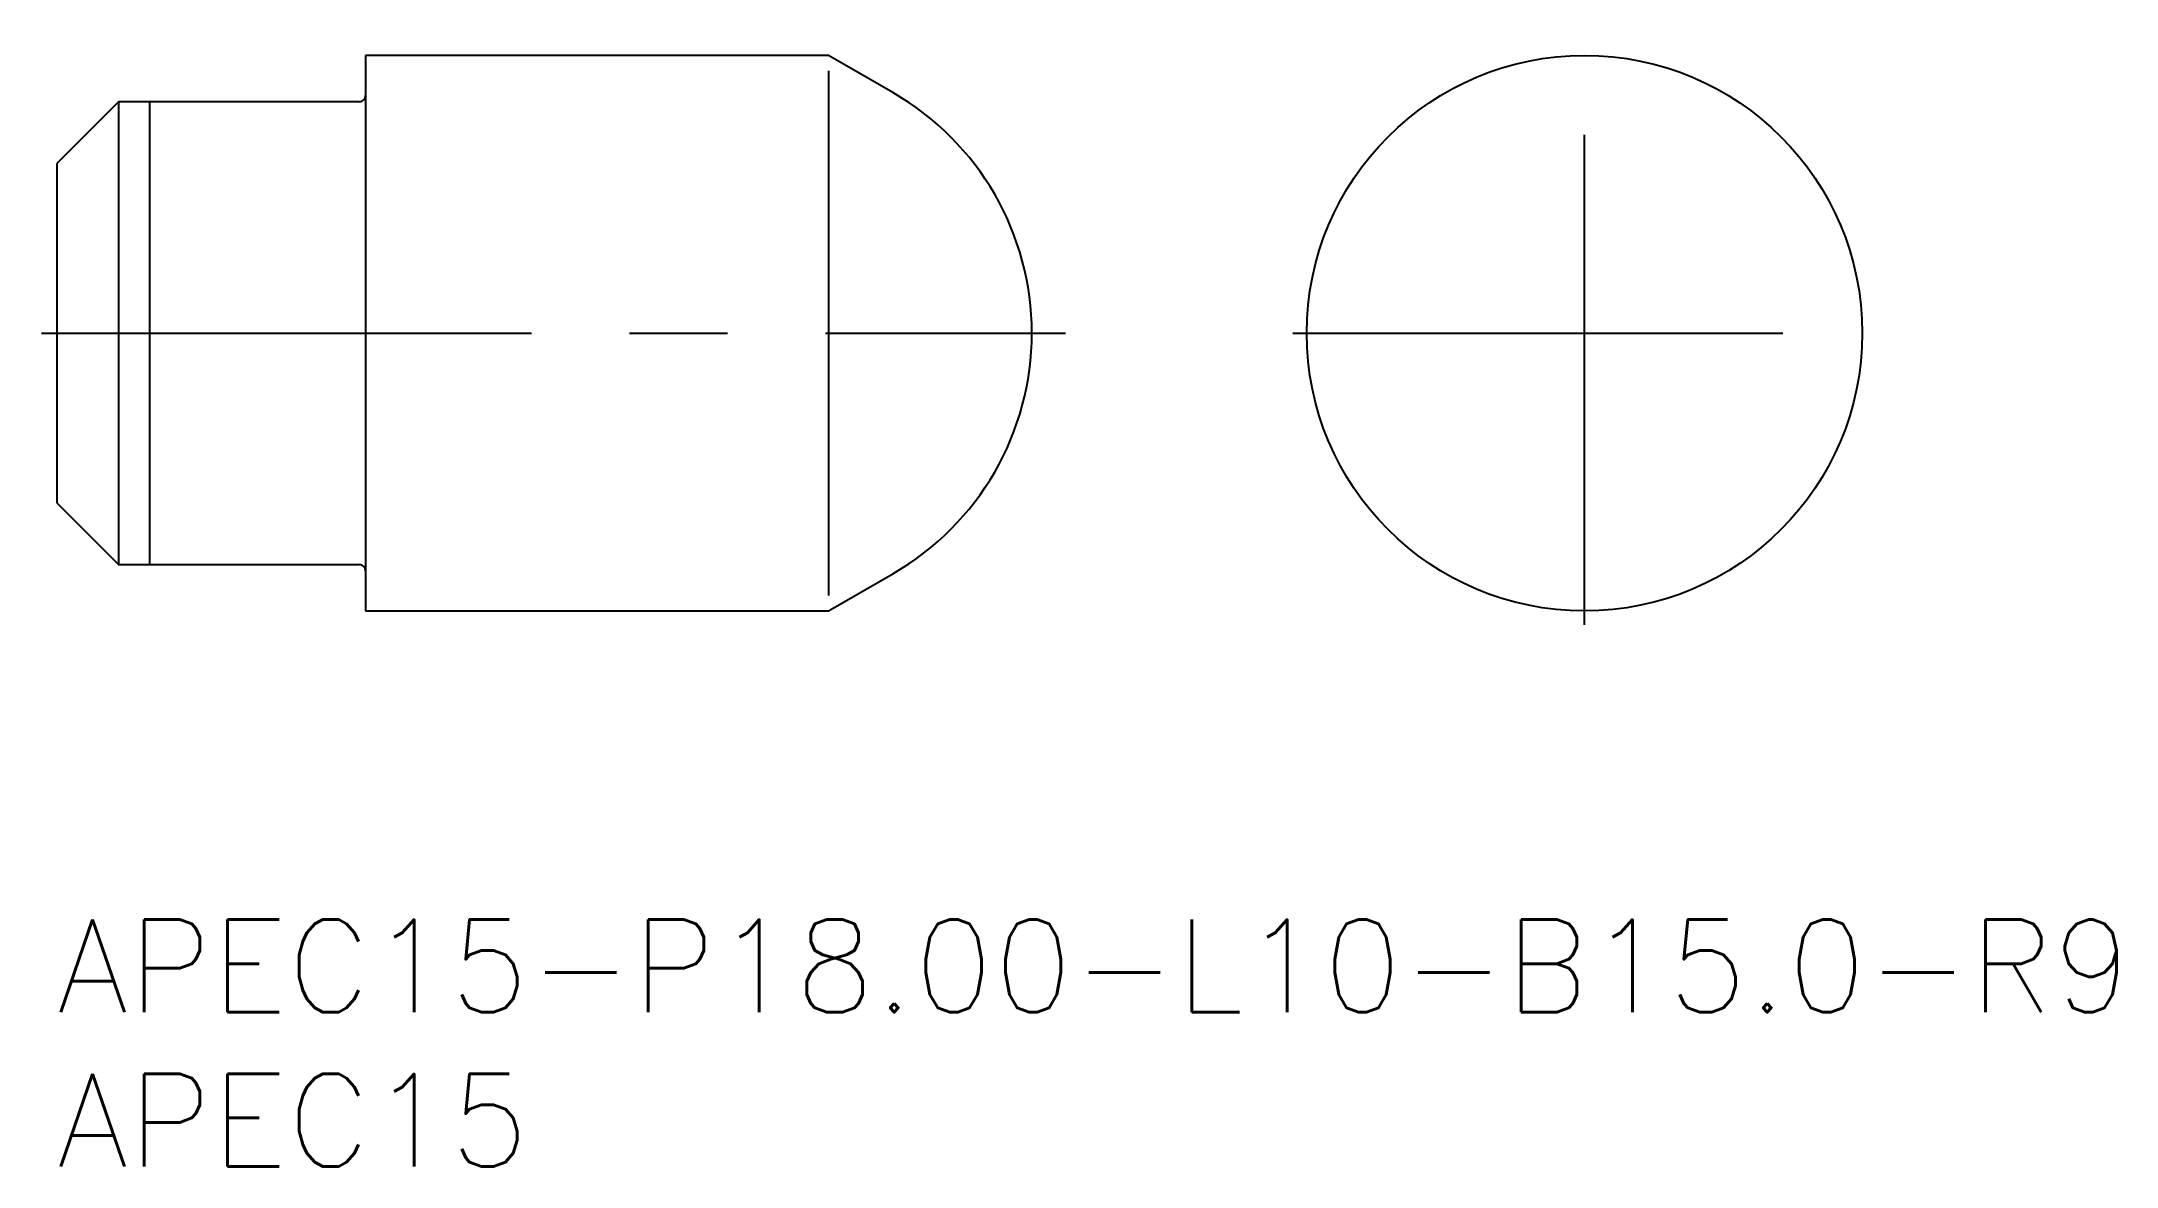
# Model space of a CAD drawing. Extents: x -0.5 to 66.7, y -8 to 28.4.
import ezdxf

# ---------------------------------------------------------------- set-up
doc = ezdxf.new("R2010")
doc.units = 0
doc.header["$LTSCALE"] = 0.5
doc.linetypes.add('CENTER', pattern=[50.8, 31.75, -6.35, 6.35, -6.35])
for name, color, linetype in [('MSM_CENTER', 1, 'CENTER'), ('MSM_CONTINUOUS', 7, 'CONTINUOUS'), ('MSM_NARROW', 5, 'CONTINUOUS'), ('MSM_PART_NUMBER', 7, 'CONTINUOUS')]:
    doc.layers.add(name, color=color, linetype=linetype)
doc.styles.get("Standard").update_dxf_attribs({"font": 'txt.shx', "height": 1, "bigfont": 'bigfont.shx'})

# ---------------------------------------------------------------- blocks, each defined once
blk = doc.blocks.new('*U13')
at = {"layer": 'MSM_PART_NUMBER'}
blk.add_text('APEC15-P18.00-L10-B15.0-R9', height=3, dxfattribs=at).set_placement((0, -3))
blk = doc.blocks.new('*U14')
at = {"layer": 'MSM_PART_NUMBER'}
blk.add_text('APEC15', height=3, dxfattribs=at).set_placement((0, -8))

msp = doc.modelspace()

# ---------------------------------------------------------------- linework, layer by layer
at = {"layer": 'MSM_CENTER'}
for p, q in [((49.492, 9.55), (49.492, 28.45)), ((-0.5, 19), (32.678, 19)), ((40.042, 19), (58.942, 19))]:
    msp.add_line(p, q, dxfattribs=at)
at = {"layer": 'MSM_CONTINUOUS'}
for p, q in [((25, 28), (10, 28)), ((10, 28), (10, 10)), ((27.088, 26.794), (25, 28)), ((2, 26.5), (0, 24.5)), ((9.8, 26.5), (2, 26.5)), ((2, 26.5), (2, 11.5)), ((0, 24.5), (0, 13.5)), ((0, 13.5), (2, 11.5)), ((2, 11.5), (9.8, 11.5)), ((25, 10), (27.088, 11.206)), ((10, 10), (25, 10))]:
    msp.add_line(p, q, dxfattribs=at)
msp.add_circle((49.492, 19), 9, dxfattribs=at)
for centre, radius, start, end in [((9.8, 26.7), 0.2, 270, 0), ((22.588, 19), 9, 300, 60), ((9.8, 11.3), 0.2, 0, 90)]:
    msp.add_arc(centre, radius, start, end, dxfattribs=at)
at = {"layer": 'MSM_NARROW'}
for p, q in [((25, 27.5), (25, 10.5)), ((3, 26.5), (3, 11.5))]:
    msp.add_line(p, q, dxfattribs=at)

# ---------------------------------------------------------------- block references
at = {"layer": 'MSM_CONTINUOUS'}
for name in ['*U13', '*U14']:
    msp.add_blockref(name, (0, 0), dxfattribs=at)

doc.saveas('drawing.dxf')
